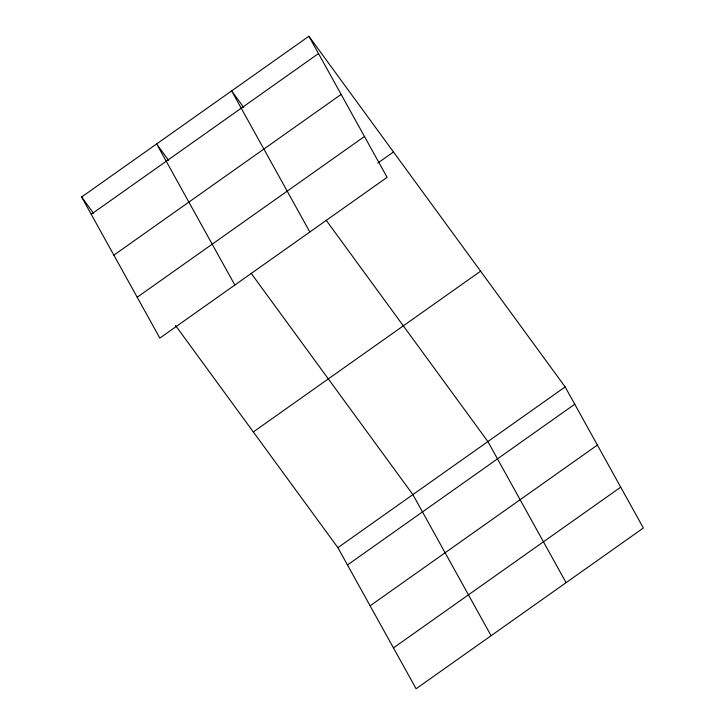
<?xml version="1.0" encoding="UTF-8"?>
<svg xmlns="http://www.w3.org/2000/svg" width="725" height="725" viewBox="0 0 725 725"><rect width="100%" height="100%" fill="white"/><g stroke="black" fill="none" stroke-linecap="round" stroke-linejoin="round"><path stroke-width="1.09" d="M308.904 36.25L387.114 177.335L159.844 338.086L81.635 196.992L308.904 36.25L565.156 386.914L643.365 528.008L416.096 688.75L337.886 547.665L175.504 325.452M91.223 214.301L318.502 53.55M113.87 255.146L341.14 94.404M137.197 297.232L364.467 136.49M377.834 163.034L393.467 151.969M253.324 431.937L480.593 271.195M337.886 547.665L565.156 386.914M347.474 564.965L574.753 404.215M370.122 605.81L597.391 445.068M393.448 647.896L620.718 487.155M243.618 107.309L231.637 90.906L309.838 231.991M326.178 220.273L487.889 441.57L566.089 582.655M168.617 160.352L156.636 143.949L234.846 285.043M251.176 273.325L412.888 494.613L491.097 635.707M81.635 196.992L93.616 213.395"/></g></svg>
